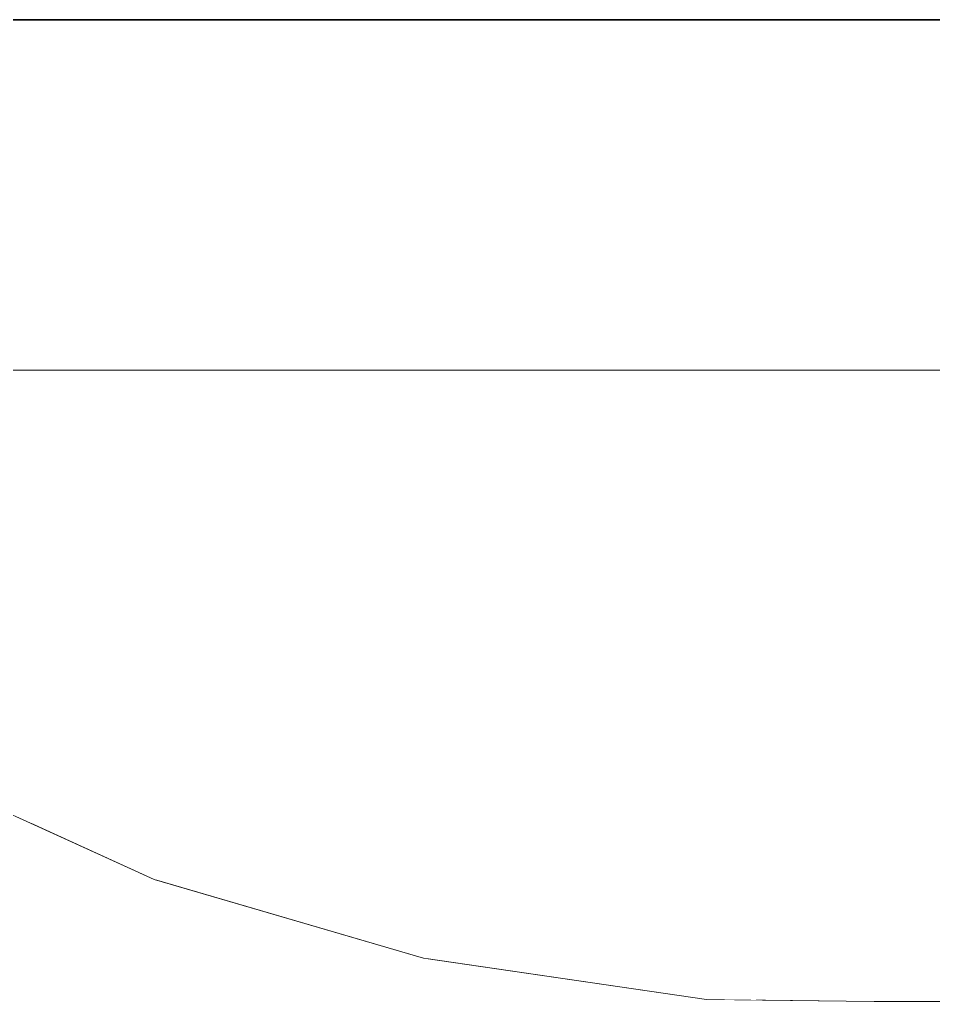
# Model space of a CAD drawing. Header units: millimetres. Extents: x 14397 to 67587, y -11631 to -8348.
# Drawn here: x 14506.4 to 14636.7, y -10587.5 to -10447.5 of the extents above; entities that cross this region are included whole.
import ezdxf

# ---------------------------------------------------------------- set-up
doc = ezdxf.new("R2010")
doc.units = ezdxf.units.MM
doc.header["$MEASUREMENT"] = 0
doc.linetypes.add('Wipeout_Contour', pattern=[1000, 0, -1000])
doc.layers.add('NewA-Ee_40_20-M_GeneralFFAndEInternalSanitary', color=7, linetype='Continuous')

# ---------------------------------------------------------------- blocks, each defined once
blk = doc.blocks.new('Section Elem_9_1', base_point=(6197.13, -111297.47))
at = {"color": 254, "linetype": 'Wipeout_Contour', "lineweight": 0, "ltscale": 71643.076207}
blk.add_wipeout([(14535.55, -10447.47), (14535.46, -10447.57), (14560.51, -10447.57), (14560.57, -10447.47)], dxfattribs=at).dxf.layer = 'NewA-Ee_40_20-M_GeneralFFAndEInternalSanitary'
at = {"color": 254, "linetype": 'Wipeout_Contour', "lineweight": 0, "ltscale": 72040.727672}
blk.add_wipeout([(14632.17, -10447.47), (14632.13, -10447.57), (14708.29, -10447.57), (14708.3, -10447.47)], dxfattribs=at).dxf.layer = 'NewA-Ee_40_20-M_GeneralFFAndEInternalSanitary'
at = {"color": 254, "linetype": 'Wipeout_Contour', "lineweight": 0, "ltscale": 71568.639566}
blk.add_wipeout([(14514.66, -10447.57), (14535.46, -10447.57), (14535.55, -10447.47), (14514.76, -10447.47)], dxfattribs=at).dxf.layer = 'NewA-Ee_40_20-M_GeneralFFAndEInternalSanitary'
at = {"color": 254, "linetype": 'Wipeout_Contour', "lineweight": 0, "ltscale": 71509.591428}
blk.add_wipeout([(14499.07, -10447.57), (14514.66, -10447.57), (14514.76, -10447.47), (14499.19, -10447.47)], dxfattribs=at).dxf.layer = 'NewA-Ee_40_20-M_GeneralFFAndEInternalSanitary'
at = {"color": 254, "linetype": 'Wipeout_Contour', "lineweight": 0, "ltscale": 107487.788539}
blk.add_wipeout([(14535.46, -10447.57), (14535.05, -10450.13), (14560.24, -10450.13), (14560.42, -10448.57), (14560.35, -10449.03), (14560.51, -10447.57)], dxfattribs=at).dxf.layer = 'NewA-Ee_40_20-M_GeneralFFAndEInternalSanitary'
at = {"color": 254, "linetype": 'Wipeout_Contour', "lineweight": 0, "ltscale": 71570.855374}
blk.add_wipeout([(14514.66, -10447.57), (14514.16, -10450.13), (14535.05, -10450.13), (14535.46, -10447.57)], dxfattribs=at).dxf.layer = 'NewA-Ee_40_20-M_GeneralFFAndEInternalSanitary'
at = {"color": 254, "linetype": 'Wipeout_Contour', "lineweight": 0, "ltscale": 71800.21557}
blk.add_wipeout([(14560.51, -10447.57), (14632.13, -10447.57), (14632.17, -10447.47), (14560.57, -10447.47)], dxfattribs=at).dxf.layer = 'NewA-Ee_40_20-M_GeneralFFAndEInternalSanitary'
at = {"color": 254, "linetype": 'Wipeout_Contour', "lineweight": 0, "ltscale": 71511.653336}
blk.add_wipeout([(14499.07, -10447.57), (14498.5, -10450.13), (14514.16, -10450.13), (14514.66, -10447.57)], dxfattribs=at).dxf.layer = 'NewA-Ee_40_20-M_GeneralFFAndEInternalSanitary'
at = {"color": 254, "linetype": 'Wipeout_Contour', "lineweight": 0, "ltscale": 72043.582126}
blk.add_wipeout([(14632.13, -10447.57), (14631.96, -10450.13), (14708.23, -10450.13), (14708.29, -10447.57)], dxfattribs=at).dxf.layer = 'NewA-Ee_40_20-M_GeneralFFAndEInternalSanitary'
at = {"color": 254, "linetype": 'Wipeout_Contour', "lineweight": 0, "ltscale": 71652.499868}
blk.add_wipeout([(14535.05, -10450.13), (14531.76, -10458.02), (14557.83, -10458.02), (14560.24, -10450.13)], dxfattribs=at).dxf.layer = 'NewA-Ee_40_20-M_GeneralFFAndEInternalSanitary'
at = {"layer": 'NewA-Ee_40_20-M_GeneralFFAndEInternalSanitary', "color": 1, "linetype": 'Continuous', "lineweight": 18}
for p, q in [((14514.76, -10447.47), (14499.19, -10447.47)), ((14535.55, -10447.47), (14514.76, -10447.47))]:
    blk.add_line(p, q, dxfattribs=at)
at = {"color": 254, "linetype": 'Wipeout_Contour', "lineweight": 0, "ltscale": 107646.763606}
blk.add_wipeout([(14560.24, -10450.13), (14631.96, -10450.13), (14632.13, -10447.57), (14560.51, -10447.57), (14560.35, -10449.03), (14560.42, -10448.57)], dxfattribs=at).dxf.layer = 'NewA-Ee_40_20-M_GeneralFFAndEInternalSanitary'
at = {"color": 254, "linetype": 'Wipeout_Contour', "lineweight": 0, "ltscale": 71576.359382}
blk.add_wipeout([(14510.12, -10458.02), (14531.76, -10458.02), (14535.05, -10450.13), (14514.16, -10450.13)], dxfattribs=at).dxf.layer = 'NewA-Ee_40_20-M_GeneralFFAndEInternalSanitary'
at = {"layer": 'NewA-Ee_40_20-M_GeneralFFAndEInternalSanitary', "color": 1, "linetype": 'Continuous', "lineweight": 18}
for p, q in [((14486.26, -10447.45), (14722.13, -10447.45)), ((14560.57, -10447.47), (14535.55, -10447.47)), ((14632.17, -10447.47), (14560.57, -10447.47)), ((14708.3, -10447.47), (14632.17, -10447.47))]:
    blk.add_line(p, q, dxfattribs=at)
at = {"color": 254, "linetype": 'Wipeout_Contour', "lineweight": 0, "ltscale": 71515.994914}
blk.add_wipeout([(14498.5, -10450.13), (14493.92, -10458.02), (14510.12, -10458.02), (14514.16, -10450.13)], dxfattribs=at).dxf.layer = 'NewA-Ee_40_20-M_GeneralFFAndEInternalSanitary'
at = {"color": 254, "linetype": 'Wipeout_Contour', "lineweight": 0, "ltscale": 72053.895106}
blk.add_wipeout([(14631.96, -10450.13), (14630.48, -10458.02), (14707.73, -10458.02), (14708.23, -10450.13)], dxfattribs=at).dxf.layer = 'NewA-Ee_40_20-M_GeneralFFAndEInternalSanitary'
at = {"color": 254, "linetype": 'Wipeout_Contour', "lineweight": 0, "ltscale": 71658.379427}
blk.add_wipeout([(14531.76, -10458.02), (14530.56, -10460.56), (14556.96, -10460.56), (14557.83, -10458.02)], dxfattribs=at).dxf.layer = 'NewA-Ee_40_20-M_GeneralFFAndEInternalSanitary'
at = {"color": 254, "linetype": 'Wipeout_Contour', "lineweight": 0, "ltscale": 71811.50347}
blk.add_wipeout([(14557.83, -10458.02), (14630.48, -10458.02), (14631.96, -10450.13), (14560.24, -10450.13)], dxfattribs=at).dxf.layer = 'NewA-Ee_40_20-M_GeneralFFAndEInternalSanitary'
at = {"color": 254, "linetype": 'Wipeout_Contour', "lineweight": 0, "ltscale": 71580.45306}
blk.add_wipeout([(14510.12, -10458.02), (14508.66, -10460.56), (14530.56, -10460.56), (14531.76, -10458.02)], dxfattribs=at).dxf.layer = 'NewA-Ee_40_20-M_GeneralFFAndEInternalSanitary'
at = {"color": 254, "linetype": 'Wipeout_Contour', "lineweight": 0, "ltscale": 71518.672796}
blk.add_wipeout([(14493.92, -10458.02), (14492.25, -10460.56), (14508.66, -10460.56), (14510.12, -10458.02)], dxfattribs=at).dxf.layer = 'NewA-Ee_40_20-M_GeneralFFAndEInternalSanitary'
at = {"color": 254, "linetype": 'Wipeout_Contour', "lineweight": 0, "ltscale": 72063.806539}
blk.add_wipeout([(14630.48, -10458.02), (14629.94, -10460.56), (14707.55, -10460.56), (14707.73, -10458.02)], dxfattribs=at).dxf.layer = 'NewA-Ee_40_20-M_GeneralFFAndEInternalSanitary'
at = {"color": 254, "linetype": 'Wipeout_Contour', "lineweight": 0, "ltscale": 71660.118952}
blk.add_wipeout([(14530.56, -10460.56), (14528.72, -10463.17), (14555.61, -10463.17), (14556.96, -10460.56)], dxfattribs=at).dxf.layer = 'NewA-Ee_40_20-M_GeneralFFAndEInternalSanitary'
at = {"color": 254, "linetype": 'Wipeout_Contour', "lineweight": 0, "ltscale": 71819.348927}
blk.add_wipeout([(14556.96, -10460.56), (14629.94, -10460.56), (14630.48, -10458.02), (14557.83, -10458.02)], dxfattribs=at).dxf.layer = 'NewA-Ee_40_20-M_GeneralFFAndEInternalSanitary'
at = {"color": 254, "linetype": 'Wipeout_Contour', "lineweight": 0, "ltscale": 71580.981715}
blk.add_wipeout([(14508.66, -10460.56), (14506.4, -10463.17), (14528.72, -10463.17), (14530.56, -10460.56)], dxfattribs=at).dxf.layer = 'NewA-Ee_40_20-M_GeneralFFAndEInternalSanitary'
at = {"color": 254, "linetype": 'Wipeout_Contour', "lineweight": 0, "ltscale": 71518.242133}
blk.add_wipeout([(14492.25, -10460.56), (14489.68, -10463.17), (14506.4, -10463.17), (14508.66, -10460.56)], dxfattribs=at).dxf.layer = 'NewA-Ee_40_20-M_GeneralFFAndEInternalSanitary'
at = {"color": 254, "linetype": 'Wipeout_Contour', "lineweight": 0, "ltscale": 72068.298197}
blk.add_wipeout([(14629.94, -10460.56), (14629.11, -10463.17), (14707.27, -10463.17), (14707.55, -10460.56)], dxfattribs=at).dxf.layer = 'NewA-Ee_40_20-M_GeneralFFAndEInternalSanitary'
at = {"color": 254, "linetype": 'Wipeout_Contour', "lineweight": 0, "ltscale": 71660.021916}
blk.add_wipeout([(14528.72, -10463.17), (14526.51, -10465.37), (14553.99, -10465.37), (14555.6, -10463.17)], dxfattribs=at).dxf.layer = 'NewA-Ee_40_20-M_GeneralFFAndEInternalSanitary'
at = {"color": 254, "linetype": 'Wipeout_Contour', "lineweight": 0, "ltscale": 71822.433927}
blk.add_wipeout([(14555.61, -10463.17), (14629.11, -10463.17), (14629.94, -10460.56), (14556.96, -10460.56)], dxfattribs=at).dxf.layer = 'NewA-Ee_40_20-M_GeneralFFAndEInternalSanitary'
at = {"color": 254, "linetype": 'Wipeout_Contour', "lineweight": 0, "ltscale": 71579.291761}
blk.add_wipeout([(14506.4, -10463.17), (14503.7, -10465.37), (14526.51, -10465.37), (14528.72, -10463.17)], dxfattribs=at).dxf.layer = 'NewA-Ee_40_20-M_GeneralFFAndEInternalSanitary'
at = {"color": 254, "linetype": 'Wipeout_Contour', "lineweight": 0, "ltscale": 72071.896606}
blk.add_wipeout([(14629.11, -10463.17), (14628.12, -10465.37), (14706.93, -10465.37), (14707.27, -10463.17)], dxfattribs=at).dxf.layer = 'NewA-Ee_40_20-M_GeneralFFAndEInternalSanitary'
at = {"color": 254, "linetype": 'Wipeout_Contour', "lineweight": 0, "ltscale": 71658.746512}
blk.add_wipeout([(14525.26, -10466.22), (14553.08, -10466.22), (14553.99, -10465.37), (14526.51, -10465.37)], dxfattribs=at).dxf.layer = 'NewA-Ee_40_20-M_GeneralFFAndEInternalSanitary'
at = {"color": 254, "linetype": 'Wipeout_Contour', "lineweight": 0, "ltscale": 71824.130571}
blk.add_wipeout([(14555.6, -10463.17), (14553.99, -10465.37), (14628.12, -10465.37), (14629.11, -10463.17)], dxfattribs=at).dxf.layer = 'NewA-Ee_40_20-M_GeneralFFAndEInternalSanitary'
at = {"color": 254, "linetype": 'Wipeout_Contour', "lineweight": 0, "ltscale": 71576.638697}
blk.add_wipeout([(14502.17, -10466.22), (14525.26, -10466.22), (14526.51, -10465.37), (14503.7, -10465.37)], dxfattribs=at).dxf.layer = 'NewA-Ee_40_20-M_GeneralFFAndEInternalSanitary'
at = {"color": 254, "linetype": 'Wipeout_Contour', "lineweight": 0, "ltscale": 72073.754089}
blk.add_wipeout([(14628.12, -10465.37), (14627.56, -10466.22), (14706.74, -10466.22), (14706.93, -10465.37)], dxfattribs=at).dxf.layer = 'NewA-Ee_40_20-M_GeneralFFAndEInternalSanitary'
at = {"color": 254, "linetype": 'Wipeout_Contour', "lineweight": 0, "ltscale": 71656.585689}
blk.add_wipeout([(14522.93, -10467.82), (14551.38, -10467.82), (14553.08, -10466.22), (14525.26, -10466.22)], dxfattribs=at).dxf.layer = 'NewA-Ee_40_20-M_GeneralFFAndEInternalSanitary'
at = {"color": 254, "linetype": 'Wipeout_Contour', "lineweight": 0, "ltscale": 71824.381309}
blk.add_wipeout([(14553.08, -10466.22), (14627.56, -10466.22), (14628.12, -10465.37), (14553.99, -10465.37)], dxfattribs=at).dxf.layer = 'NewA-Ee_40_20-M_GeneralFFAndEInternalSanitary'
at = {"color": 254, "linetype": 'Wipeout_Contour', "lineweight": 0, "ltscale": 71573.050787}
blk.add_wipeout([(14502.17, -10466.22), (14499.32, -10467.82), (14522.93, -10467.82), (14525.26, -10466.22)], dxfattribs=at).dxf.layer = 'NewA-Ee_40_20-M_GeneralFFAndEInternalSanitary'
at = {"color": 254, "linetype": 'Wipeout_Contour', "lineweight": 0, "ltscale": 72074.851666}
blk.add_wipeout([(14627.56, -10466.22), (14626.51, -10467.82), (14706.39, -10467.82), (14706.74, -10466.22)], dxfattribs=at).dxf.layer = 'NewA-Ee_40_20-M_GeneralFFAndEInternalSanitary'
at = {"color": 254, "linetype": 'Wipeout_Contour', "lineweight": 0, "ltscale": 143353.880006}
blk.add_wipeout([(14518.82, -10471.92), (14548.37, -10471.92), (14550.02, -10469.67), (14550.04, -10469.66), (14550.05, -10469.65), (14550.03, -10469.66), (14551.38, -10467.82), (14522.93, -10467.82)], dxfattribs=at).dxf.layer = 'NewA-Ee_40_20-M_GeneralFFAndEInternalSanitary'
at = {"color": 254, "linetype": 'Wipeout_Contour', "lineweight": 0, "ltscale": 71823.811807}
blk.add_wipeout([(14551.38, -10467.82), (14626.51, -10467.82), (14627.56, -10466.22), (14553.08, -10466.22)], dxfattribs=at).dxf.layer = 'NewA-Ee_40_20-M_GeneralFFAndEInternalSanitary'
at = {"color": 254, "linetype": 'Wipeout_Contour', "lineweight": 0, "ltscale": 71568.084478}
blk.add_wipeout([(14494.28, -10471.92), (14518.82, -10471.92), (14522.93, -10467.82), (14499.32, -10467.82)], dxfattribs=at).dxf.layer = 'NewA-Ee_40_20-M_GeneralFFAndEInternalSanitary'
at = {"color": 254, "linetype": 'Wipeout_Contour', "lineweight": 0, "ltscale": 72078.309982}
blk.add_wipeout([(14626.51, -10467.82), (14624.66, -10471.92), (14705.76, -10471.92), (14706.39, -10467.82)], dxfattribs=at).dxf.layer = 'NewA-Ee_40_20-M_GeneralFFAndEInternalSanitary'
at = {"color": 254, "linetype": 'Wipeout_Contour', "lineweight": 0, "ltscale": 71654.091719}
blk.add_wipeout([(14518.82, -10471.92), (14515.37, -10476.79), (14545.87, -10476.79), (14548.39, -10471.92)], dxfattribs=at).dxf.layer = 'NewA-Ee_40_20-M_GeneralFFAndEInternalSanitary'
at = {"color": 254, "linetype": 'Wipeout_Contour', "lineweight": 0, "ltscale": 143527.010243}
blk.add_wipeout([(14550.02, -10469.67), (14548.37, -10471.92), (14624.66, -10471.92), (14626.51, -10467.82), (14551.38, -10467.82), (14550.03, -10469.66), (14550.05, -10469.65), (14550.04, -10469.66)], dxfattribs=at).dxf.layer = 'NewA-Ee_40_20-M_GeneralFFAndEInternalSanitary'
at = {"color": 254, "linetype": 'Wipeout_Contour', "lineweight": 0, "ltscale": 71564.957582}
blk.add_wipeout([(14494.28, -10471.92), (14490.07, -10476.79), (14515.37, -10476.79), (14518.82, -10471.92)], dxfattribs=at).dxf.layer = 'NewA-Ee_40_20-M_GeneralFFAndEInternalSanitary'
at = {"color": 254, "linetype": 'Wipeout_Contour', "lineweight": 0, "ltscale": 72085.038451}
blk.add_wipeout([(14624.66, -10471.92), (14623.11, -10476.79), (14705.24, -10476.79), (14705.76, -10471.92)], dxfattribs=at).dxf.layer = 'NewA-Ee_40_20-M_GeneralFFAndEInternalSanitary'
at = {"color": 254, "linetype": 'Wipeout_Contour', "lineweight": 0, "ltscale": 71657.649599}
blk.add_wipeout([(14515.37, -10476.79), (14512.7, -10482.29), (14543.92, -10482.29), (14545.87, -10476.79)], dxfattribs=at).dxf.layer = 'NewA-Ee_40_20-M_GeneralFFAndEInternalSanitary'
at = {"color": 254, "linetype": 'Wipeout_Contour', "lineweight": 0, "ltscale": 71827.516897}
blk.add_wipeout([(14548.39, -10471.92), (14545.87, -10476.79), (14623.11, -10476.79), (14624.66, -10471.92)], dxfattribs=at).dxf.layer = 'NewA-Ee_40_20-M_GeneralFFAndEInternalSanitary'
at = {"color": 254, "linetype": 'Wipeout_Contour', "lineweight": 0, "ltscale": 71566.085248}
blk.add_wipeout([(14490.07, -10476.79), (14486.8, -10482.29), (14512.7, -10482.29), (14515.37, -10476.79)], dxfattribs=at).dxf.layer = 'NewA-Ee_40_20-M_GeneralFFAndEInternalSanitary'
at = {"color": 254, "linetype": 'Wipeout_Contour', "lineweight": 0, "ltscale": 72094.110862}
blk.add_wipeout([(14623.11, -10476.79), (14621.91, -10482.29), (14704.84, -10482.29), (14705.24, -10476.79)], dxfattribs=at).dxf.layer = 'NewA-Ee_40_20-M_GeneralFFAndEInternalSanitary'
at = {"color": 254, "linetype": 'Wipeout_Contour', "lineweight": 0, "ltscale": 71664.773456}
blk.add_wipeout([(14512.7, -10482.29), (14510.88, -10488.26), (14542.59, -10488.26), (14543.92, -10482.29)], dxfattribs=at).dxf.layer = 'NewA-Ee_40_20-M_GeneralFFAndEInternalSanitary'
at = {"color": 254, "linetype": 'Wipeout_Contour', "lineweight": 0, "ltscale": 71833.766059}
blk.add_wipeout([(14543.92, -10482.29), (14621.91, -10482.29), (14623.11, -10476.79), (14545.87, -10476.79)], dxfattribs=at).dxf.layer = 'NewA-Ee_40_20-M_GeneralFFAndEInternalSanitary'
at = {"color": 254, "linetype": 'Wipeout_Contour', "lineweight": 0, "ltscale": 71571.432203}
blk.add_wipeout([(14484.57, -10488.26), (14510.88, -10488.26), (14512.7, -10482.29), (14486.8, -10482.29)], dxfattribs=at).dxf.layer = 'NewA-Ee_40_20-M_GeneralFFAndEInternalSanitary'
at = {"color": 254, "linetype": 'Wipeout_Contour', "lineweight": 0, "ltscale": 72105.251778}
blk.add_wipeout([(14621.91, -10482.29), (14621.09, -10488.26), (14704.56, -10488.26), (14704.84, -10482.29)], dxfattribs=at).dxf.layer = 'NewA-Ee_40_20-M_GeneralFFAndEInternalSanitary'
at = {"color": 254, "linetype": 'Wipeout_Contour', "lineweight": 0, "ltscale": 71675.245845}
blk.add_wipeout([(14509.98, -10494.5), (14541.93, -10494.5), (14542.59, -10488.26), (14510.88, -10488.26)], dxfattribs=at).dxf.layer = 'NewA-Ee_40_20-M_GeneralFFAndEInternalSanitary'
at = {"color": 254, "linetype": 'Wipeout_Contour', "lineweight": 0, "ltscale": 71842.852151}
blk.add_wipeout([(14542.59, -10488.26), (14621.09, -10488.26), (14621.91, -10482.29), (14543.92, -10482.29)], dxfattribs=at).dxf.layer = 'NewA-Ee_40_20-M_GeneralFFAndEInternalSanitary'
at = {"color": 254, "linetype": 'Wipeout_Contour', "lineweight": 0, "ltscale": 71580.834121}
blk.add_wipeout([(14483.46, -10494.5), (14509.98, -10494.5), (14510.88, -10488.26), (14484.57, -10488.26)], dxfattribs=at).dxf.layer = 'NewA-Ee_40_20-M_GeneralFFAndEInternalSanitary'
at = {"color": 254, "linetype": 'Wipeout_Contour', "lineweight": 0, "ltscale": 72118.123394}
blk.add_wipeout([(14621.09, -10488.26), (14620.68, -10494.5), (14704.42, -10494.5), (14704.56, -10488.26)], dxfattribs=at).dxf.layer = 'NewA-Ee_40_20-M_GeneralFFAndEInternalSanitary'
at = {"color": 254, "linetype": 'Wipeout_Contour', "lineweight": 0, "ltscale": 71684.669591}
blk.add_wipeout([(14541.93, -10494.5), (14509.98, -10494.5), (14509.99, -10497.37), (14541.94, -10497.37)], dxfattribs=at).dxf.layer = 'NewA-Ee_40_20-M_GeneralFFAndEInternalSanitary'
at = {"color": 254, "linetype": 'Wipeout_Contour', "lineweight": 0, "ltscale": 71854.498858}
blk.add_wipeout([(14542.59, -10488.26), (14541.93, -10494.5), (14620.68, -10494.5), (14621.09, -10488.26)], dxfattribs=at).dxf.layer = 'NewA-Ee_40_20-M_GeneralFFAndEInternalSanitary'
at = {"color": 254, "linetype": 'Wipeout_Contour', "lineweight": 0, "ltscale": 71589.914953}
blk.add_wipeout([(14509.98, -10494.5), (14483.46, -10494.5), (14483.48, -10497.37), (14509.99, -10497.37)], dxfattribs=at).dxf.layer = 'NewA-Ee_40_20-M_GeneralFFAndEInternalSanitary'
at = {"color": 254, "linetype": 'Wipeout_Contour', "lineweight": 0, "ltscale": 72128.294326}
blk.add_wipeout([(14704.42, -10494.5), (14620.68, -10494.5), (14620.69, -10497.37), (14704.42, -10497.37)], dxfattribs=at).dxf.layer = 'NewA-Ee_40_20-M_GeneralFFAndEInternalSanitary'
at = {"color": 254, "linetype": 'Wipeout_Contour', "lineweight": 0, "ltscale": 71688.167659}
blk.add_wipeout([(14509.99, -10497.47), (14541.94, -10497.47), (14541.94, -10497.37), (14509.99, -10497.37)], dxfattribs=at).dxf.layer = 'NewA-Ee_40_20-M_GeneralFFAndEInternalSanitary'
at = {"color": 254, "linetype": 'Wipeout_Contour', "lineweight": 0, "ltscale": 71593.423407}
blk.add_wipeout([(14509.99, -10497.37), (14483.48, -10497.37), (14483.48, -10497.47), (14509.99, -10497.47)], dxfattribs=at).dxf.layer = 'NewA-Ee_40_20-M_GeneralFFAndEInternalSanitary'
at = {"color": 254, "linetype": 'Wipeout_Contour', "lineweight": 0, "ltscale": 71719.829784}
blk.add_wipeout([(14548.15, -10497.47), (14518.49, -10497.47), (14518.49, -10504.05), (14548.15, -10504.05)], dxfattribs=at).dxf.layer = 'NewA-Ee_40_20-M_GeneralFFAndEInternalSanitary'
at = {"color": 254, "linetype": 'Wipeout_Contour', "lineweight": 0, "ltscale": 71864.290155}
blk.add_wipeout([(14541.93, -10494.5), (14541.94, -10497.37), (14620.69, -10497.37), (14620.68, -10494.5)], dxfattribs=at).dxf.layer = 'NewA-Ee_40_20-M_GeneralFFAndEInternalSanitary'
at = {"color": 254, "linetype": 'Wipeout_Contour', "lineweight": 0, "ltscale": 71631.884967}
blk.add_wipeout([(14518.49, -10497.47), (14493.88, -10497.47), (14493.88, -10504.05), (14518.49, -10504.05)], dxfattribs=at).dxf.layer = 'NewA-Ee_40_20-M_GeneralFFAndEInternalSanitary'
at = {"layer": 'NewA-Ee_40_20-M_GeneralFFAndEInternalSanitary', "color": 1, "linetype": 'Continuous', "lineweight": 18}
blk.add_line((14509.99, -10497.47), (14483.48, -10497.47), dxfattribs=at)
at = {"color": 254, "linetype": 'Wipeout_Contour', "lineweight": 0, "ltscale": 72131.757735}
blk.add_wipeout([(14620.69, -10497.47), (14704.42, -10497.47), (14704.42, -10497.37), (14620.69, -10497.37)], dxfattribs=at).dxf.layer = 'NewA-Ee_40_20-M_GeneralFFAndEInternalSanitary'
at = {"color": 254, "linetype": 'Wipeout_Contour', "lineweight": 0, "ltscale": 71745.436336}
blk.add_wipeout([(14548.15, -10504.05), (14518.49, -10504.05), (14520.44, -10517), (14549.57, -10517)], dxfattribs=at).dxf.layer = 'NewA-Ee_40_20-M_GeneralFFAndEInternalSanitary'
at = {"color": 254, "linetype": 'Wipeout_Contour', "lineweight": 0, "ltscale": 71867.773067}
blk.add_wipeout([(14541.94, -10497.37), (14541.94, -10497.47), (14620.69, -10497.47), (14620.69, -10497.37)], dxfattribs=at).dxf.layer = 'NewA-Ee_40_20-M_GeneralFFAndEInternalSanitary'
at = {"color": 254, "linetype": 'Wipeout_Contour', "lineweight": 0, "ltscale": 72147.848917}
blk.add_wipeout([(14624.51, -10497.47), (14624.51, -10504.05), (14705.71, -10504.05), (14705.71, -10497.47)], dxfattribs=at).dxf.layer = 'NewA-Ee_40_20-M_GeneralFFAndEInternalSanitary'
at = {"color": 254, "linetype": 'Wipeout_Contour', "lineweight": 0, "ltscale": 71658.29714}
blk.add_wipeout([(14518.49, -10504.05), (14493.88, -10504.05), (14496.26, -10517), (14520.44, -10517)], dxfattribs=at).dxf.layer = 'NewA-Ee_40_20-M_GeneralFFAndEInternalSanitary'
at = {"layer": 'NewA-Ee_40_20-M_GeneralFFAndEInternalSanitary', "color": 1, "linetype": 'Continuous', "lineweight": 18}
blk.add_line((14541.94, -10497.47), (14509.99, -10497.47), dxfattribs=at)
at = {"color": 254, "linetype": 'Wipeout_Contour', "lineweight": 0, "ltscale": 71891.852686}
blk.add_wipeout([(14548.15, -10497.47), (14548.15, -10504.05), (14624.51, -10504.05), (14624.51, -10497.47)], dxfattribs=at).dxf.layer = 'NewA-Ee_40_20-M_GeneralFFAndEInternalSanitary'
at = {"color": 254, "linetype": 'Wipeout_Contour', "lineweight": 0, "ltscale": 71783.209937}
blk.add_wipeout([(14520.44, -10517), (14524.27, -10529.37), (14552.37, -10529.37), (14549.57, -10517)], dxfattribs=at).dxf.layer = 'NewA-Ee_40_20-M_GeneralFFAndEInternalSanitary'
at = {"layer": 'NewA-Ee_40_20-M_GeneralFFAndEInternalSanitary', "color": 1, "linetype": 'Continuous', "lineweight": 18}
for p, q in [((14620.69, -10497.47), (14541.93, -10497.47)), ((14704.42, -10497.47), (14620.69, -10497.47))]:
    blk.add_line(p, q, dxfattribs=at)
at = {"color": 254, "linetype": 'Wipeout_Contour', "lineweight": 0, "ltscale": 72171.551021}
blk.add_wipeout([(14624.51, -10504.05), (14625.38, -10517), (14706.01, -10517), (14705.71, -10504.05)], dxfattribs=at).dxf.layer = 'NewA-Ee_40_20-M_GeneralFFAndEInternalSanitary'
at = {"color": 254, "linetype": 'Wipeout_Contour', "lineweight": 0, "ltscale": 71698.415033}
blk.add_wipeout([(14520.44, -10517), (14496.26, -10517), (14500.96, -10529.37), (14524.27, -10529.37)], dxfattribs=at).dxf.layer = 'NewA-Ee_40_20-M_GeneralFFAndEInternalSanitary'
at = {"color": 254, "linetype": 'Wipeout_Contour', "lineweight": 0, "ltscale": 71916.546909}
blk.add_wipeout([(14548.15, -10504.05), (14549.57, -10517), (14625.38, -10517), (14624.51, -10504.05)], dxfattribs=at).dxf.layer = 'NewA-Ee_40_20-M_GeneralFFAndEInternalSanitary'
at = {"color": 254, "linetype": 'Wipeout_Contour', "lineweight": 0, "ltscale": 71824.290552}
blk.add_wipeout([(14524.27, -10529.37), (14529.88, -10540.76), (14556.46, -10540.76), (14552.37, -10529.37)], dxfattribs=at).dxf.layer = 'NewA-Ee_40_20-M_GeneralFFAndEInternalSanitary'
at = {"color": 254, "linetype": 'Wipeout_Contour', "lineweight": 0, "ltscale": 72203.881878}
blk.add_wipeout([(14625.38, -10517), (14627.11, -10529.37), (14706.59, -10529.37), (14706.01, -10517)], dxfattribs=at).dxf.layer = 'NewA-Ee_40_20-M_GeneralFFAndEInternalSanitary'
at = {"color": 254, "linetype": 'Wipeout_Contour', "lineweight": 0, "ltscale": 71743.296401}
blk.add_wipeout([(14524.27, -10529.37), (14500.96, -10529.37), (14507.82, -10540.76), (14529.88, -10540.76)], dxfattribs=at).dxf.layer = 'NewA-Ee_40_20-M_GeneralFFAndEInternalSanitary'
at = {"color": 254, "linetype": 'Wipeout_Contour', "lineweight": 0, "ltscale": 71951.687075}
blk.add_wipeout([(14625.38, -10517), (14549.57, -10517), (14552.37, -10529.37), (14627.11, -10529.37)], dxfattribs=at).dxf.layer = 'NewA-Ee_40_20-M_GeneralFFAndEInternalSanitary'
at = {"color": 254, "linetype": 'Wipeout_Contour', "lineweight": 0, "ltscale": 71679.087085}
blk.add_wipeout([(14500.96, -10529.37), (14483.49, -10529.37), (14491.3, -10540.76), (14507.82, -10540.76)], dxfattribs=at).dxf.layer = 'NewA-Ee_40_20-M_GeneralFFAndEInternalSanitary'
at = {"color": 254, "linetype": 'Wipeout_Contour', "lineweight": 0, "ltscale": 71867.423124}
blk.add_wipeout([(14529.88, -10540.76), (14537.08, -10550.84), (14561.72, -10550.84), (14556.46, -10540.76)], dxfattribs=at).dxf.layer = 'NewA-Ee_40_20-M_GeneralFFAndEInternalSanitary'
at = {"color": 254, "linetype": 'Wipeout_Contour', "lineweight": 0, "ltscale": 72236.196922}
blk.add_wipeout([(14627.11, -10529.37), (14629.63, -10540.76), (14707.44, -10540.76), (14706.59, -10529.37)], dxfattribs=at).dxf.layer = 'NewA-Ee_40_20-M_GeneralFFAndEInternalSanitary'
at = {"color": 254, "linetype": 'Wipeout_Contour', "lineweight": 0, "ltscale": 71791.570865}
blk.add_wipeout([(14507.82, -10540.76), (14516.64, -10550.84), (14537.08, -10550.84), (14529.88, -10540.76)], dxfattribs=at).dxf.layer = 'NewA-Ee_40_20-M_GeneralFFAndEInternalSanitary'
at = {"color": 254, "linetype": 'Wipeout_Contour', "lineweight": 0, "ltscale": 71988.514032}
blk.add_wipeout([(14552.37, -10529.37), (14556.46, -10540.76), (14629.63, -10540.76), (14627.11, -10529.37)], dxfattribs=at).dxf.layer = 'NewA-Ee_40_20-M_GeneralFFAndEInternalSanitary'
at = {"color": 254, "linetype": 'Wipeout_Contour', "lineweight": 0, "ltscale": 71731.436666}
blk.add_wipeout([(14491.3, -10540.76), (14501.33, -10550.84), (14516.64, -10550.84), (14507.82, -10540.76)], dxfattribs=at).dxf.layer = 'NewA-Ee_40_20-M_GeneralFFAndEInternalSanitary'
at = {"color": 254, "linetype": 'Wipeout_Contour', "lineweight": 0, "ltscale": 71911.268782}
blk.add_wipeout([(14561.7, -10550.84), (14537.08, -10550.84), (14545.67, -10559.3), (14567.97, -10559.3)], dxfattribs=at).dxf.layer = 'NewA-Ee_40_20-M_GeneralFFAndEInternalSanitary'
at = {"color": 254, "linetype": 'Wipeout_Contour', "lineweight": 0, "ltscale": 72267.508424}
blk.add_wipeout([(14629.63, -10540.76), (14632.87, -10550.84), (14708.54, -10550.84), (14707.44, -10540.76)], dxfattribs=at).dxf.layer = 'NewA-Ee_40_20-M_GeneralFFAndEInternalSanitary'
at = {"color": 254, "linetype": 'Wipeout_Contour', "lineweight": 0, "ltscale": 71841.765189}
blk.add_wipeout([(14537.08, -10550.84), (14516.64, -10550.84), (14527.15, -10559.3), (14545.67, -10559.3)], dxfattribs=at).dxf.layer = 'NewA-Ee_40_20-M_GeneralFFAndEInternalSanitary'
at = {"color": 254, "linetype": 'Wipeout_Contour', "lineweight": 0, "ltscale": 72025.902603}
blk.add_wipeout([(14556.46, -10540.76), (14561.72, -10550.84), (14632.87, -10550.84), (14629.63, -10540.76)], dxfattribs=at).dxf.layer = 'NewA-Ee_40_20-M_GeneralFFAndEInternalSanitary'
at = {"color": 254, "linetype": 'Wipeout_Contour', "lineweight": 0, "ltscale": 71786.645676}
blk.add_wipeout([(14516.64, -10550.84), (14501.33, -10550.84), (14513.28, -10559.3), (14527.15, -10559.3)], dxfattribs=at).dxf.layer = 'NewA-Ee_40_20-M_GeneralFFAndEInternalSanitary'
at = {"color": 254, "linetype": 'Wipeout_Contour', "lineweight": 0, "ltscale": 107926.178794}
blk.add_wipeout([(14567.98, -10559.3), (14545.67, -10559.3), (14549.73, -10562.04), (14570.93, -10562.04), (14568.14, -10559.45), (14568.16, -10559.46)], dxfattribs=at).dxf.layer = 'NewA-Ee_40_20-M_GeneralFFAndEInternalSanitary'
at = {"color": 254, "linetype": 'Wipeout_Contour', "lineweight": 0, "ltscale": 71748.447719}
blk.add_wipeout([(14501.33, -10550.84), (14491.85, -10550.84), (14504.69, -10559.3), (14513.28, -10559.3)], dxfattribs=at).dxf.layer = 'NewA-Ee_40_20-M_GeneralFFAndEInternalSanitary'
at = {"color": 254, "linetype": 'Wipeout_Contour', "lineweight": 0, "ltscale": 72296.85878}
blk.add_wipeout([(14632.87, -10550.84), (14636.73, -10559.3), (14709.84, -10559.3), (14708.54, -10550.84)], dxfattribs=at).dxf.layer = 'NewA-Ee_40_20-M_GeneralFFAndEInternalSanitary'
at = {"color": 254, "linetype": 'Wipeout_Contour', "lineweight": 0, "ltscale": 71877.699504}
blk.add_wipeout([(14545.67, -10559.3), (14527.15, -10559.3), (14532.12, -10562.04), (14549.73, -10562.04)], dxfattribs=at).dxf.layer = 'NewA-Ee_40_20-M_GeneralFFAndEInternalSanitary'
at = {"color": 254, "linetype": 'Wipeout_Contour', "lineweight": 0, "ltscale": 72062.688847}
blk.add_wipeout([(14561.7, -10550.84), (14567.97, -10559.3), (14636.73, -10559.3), (14632.87, -10550.84)], dxfattribs=at).dxf.layer = 'NewA-Ee_40_20-M_GeneralFFAndEInternalSanitary'
at = {"color": 254, "linetype": 'Wipeout_Contour', "lineweight": 0, "ltscale": 71826.584103}
blk.add_wipeout([(14527.15, -10559.3), (14513.28, -10559.3), (14518.92, -10562.04), (14532.12, -10562.04)], dxfattribs=at).dxf.layer = 'NewA-Ee_40_20-M_GeneralFFAndEInternalSanitary'
at = {"color": 254, "linetype": 'Wipeout_Contour', "lineweight": 0, "ltscale": 143999.74062}
blk.add_wipeout([(14570.93, -10562.04), (14549.73, -10562.04), (14561.25, -10570.11), (14579.34, -10570.11), (14577.92, -10568.75), (14577.94, -10568.75), (14577.93, -10568.74), (14577.92, -10568.74)], dxfattribs=at).dxf.layer = 'NewA-Ee_40_20-M_GeneralFFAndEInternalSanitary'
at = {"color": 254, "linetype": 'Wipeout_Contour', "lineweight": 0, "ltscale": 71791.157893}
blk.add_wipeout([(14513.28, -10559.3), (14504.69, -10559.3), (14510.76, -10562.04), (14518.92, -10562.04)], dxfattribs=at).dxf.layer = 'NewA-Ee_40_20-M_GeneralFFAndEInternalSanitary'
at = {"color": 254, "linetype": 'Wipeout_Contour', "lineweight": 0, "ltscale": 108073.376836}
blk.add_wipeout([(14567.98, -10559.3), (14568.16, -10559.46), (14568.14, -10559.45), (14570.93, -10562.04), (14638.56, -10562.04), (14636.73, -10559.3)], dxfattribs=at).dxf.layer = 'NewA-Ee_40_20-M_GeneralFFAndEInternalSanitary'
at = {"color": 254, "linetype": 'Wipeout_Contour', "lineweight": 0, "ltscale": 71918.398785}
blk.add_wipeout([(14549.73, -10562.04), (14532.12, -10562.04), (14546.22, -10570.11), (14561.25, -10570.11)], dxfattribs=at).dxf.layer = 'NewA-Ee_40_20-M_GeneralFFAndEInternalSanitary'
at = {"color": 254, "linetype": 'Wipeout_Contour', "lineweight": 0, "ltscale": 71773.040129}
blk.add_wipeout([(14501.78, -10559.3), (14508, -10562.04), (14510.76, -10562.04), (14504.69, -10559.3)], dxfattribs=at).dxf.layer = 'NewA-Ee_40_20-M_GeneralFFAndEInternalSanitary'
at = {"color": 254, "linetype": 'Wipeout_Contour', "lineweight": 0, "ltscale": 71872.231778}
blk.add_wipeout([(14518.92, -10562.04), (14534.96, -10570.11), (14546.22, -10570.11), (14532.12, -10562.04)], dxfattribs=at).dxf.layer = 'NewA-Ee_40_20-M_GeneralFFAndEInternalSanitary'
at = {"color": 254, "linetype": 'Wipeout_Contour', "lineweight": 0, "ltscale": 144122.781163}
blk.add_wipeout([(14561.25, -10570.11), (14586.33, -10581.31), (14597.65, -10581.31), (14591.6, -10577.6), (14591.61, -10577.61), (14584.88, -10573.49), (14584.87, -10573.49), (14579.34, -10570.11)], dxfattribs=at).dxf.layer = 'NewA-Ee_40_20-M_GeneralFFAndEInternalSanitary'
at = {"color": 254, "linetype": 'Wipeout_Contour', "lineweight": 0, "ltscale": 71840.238828}
blk.add_wipeout([(14518.92, -10562.04), (14510.76, -10562.04), (14527.99, -10570.11), (14534.96, -10570.11)], dxfattribs=at).dxf.layer = 'NewA-Ee_40_20-M_GeneralFFAndEInternalSanitary'
at = {"color": 254, "linetype": 'Wipeout_Contour', "lineweight": 0, "ltscale": 72006.867275}
blk.add_wipeout([(14546.22, -10570.11), (14576.92, -10581.31), (14586.33, -10581.31), (14561.25, -10570.11)], dxfattribs=at).dxf.layer = 'NewA-Ee_40_20-M_GeneralFFAndEInternalSanitary'
at = {"color": 254, "linetype": 'Wipeout_Contour', "lineweight": 0, "ltscale": 71823.883786}
blk.add_wipeout([(14510.76, -10562.04), (14508, -10562.04), (14525.63, -10570.11), (14527.99, -10570.11)], dxfattribs=at).dxf.layer = 'NewA-Ee_40_20-M_GeneralFFAndEInternalSanitary'
at = {"color": 254, "linetype": 'Wipeout_Contour', "lineweight": 0, "ltscale": 71972.317827}
blk.add_wipeout([(14534.96, -10570.11), (14569.87, -10581.31), (14576.92, -10581.31), (14546.22, -10570.11)], dxfattribs=at).dxf.layer = 'NewA-Ee_40_20-M_GeneralFFAndEInternalSanitary'
at = {"color": 254, "linetype": 'Wipeout_Contour', "lineweight": 0, "ltscale": 108220.956879}
blk.add_wipeout([(14586.33, -10581.31), (14612.68, -10587.22), (14616.89, -10587.22), (14607.84, -10584.44), (14607.82, -10584.43), (14597.65, -10581.31)], dxfattribs=at).dxf.layer = 'NewA-Ee_40_20-M_GeneralFFAndEInternalSanitary'
at = {"layer": 'NewA-Ee_40_20-M_GeneralFFAndEInternalSanitary', "color": 1, "linetype": 'Continuous', "lineweight": 18}
blk.add_line((14507.97, -10562.04), (14501.76, -10559.3), dxfattribs=at)
at = {"color": 254, "linetype": 'Wipeout_Contour', "lineweight": 0, "ltscale": 144141.351488}
blk.add_wipeout([(14638.56, -10562.04), (14570.93, -10562.04), (14577.92, -10568.74), (14577.93, -10568.74), (14577.94, -10568.75), (14577.92, -10568.75), (14579.34, -10570.11), (14643.74, -10570.11)], dxfattribs=at).dxf.layer = 'NewA-Ee_40_20-M_GeneralFFAndEInternalSanitary'
at = {"color": 254, "linetype": 'Wipeout_Contour', "lineweight": 0, "ltscale": 71948.377155}
blk.add_wipeout([(14527.99, -10570.11), (14565.51, -10581.31), (14569.87, -10581.31), (14534.96, -10570.11)], dxfattribs=at).dxf.layer = 'NewA-Ee_40_20-M_GeneralFFAndEInternalSanitary'
at = {"color": 254, "linetype": 'Wipeout_Contour', "lineweight": 0, "ltscale": 72119.538786}
blk.add_wipeout([(14586.33, -10581.31), (14576.92, -10581.31), (14609.18, -10587.22), (14612.68, -10587.22)], dxfattribs=at).dxf.layer = 'NewA-Ee_40_20-M_GeneralFFAndEInternalSanitary'
at = {"color": 254, "linetype": 'Wipeout_Contour', "lineweight": 0, "ltscale": 71936.143656}
blk.add_wipeout([(14525.63, -10570.11), (14564.03, -10581.31), (14565.51, -10581.31), (14527.99, -10570.11)], dxfattribs=at).dxf.layer = 'NewA-Ee_40_20-M_GeneralFFAndEInternalSanitary'
at = {"color": 254, "linetype": 'Wipeout_Contour', "lineweight": 0, "ltscale": 72101.305027}
blk.add_wipeout([(14576.92, -10581.31), (14569.87, -10581.31), (14606.56, -10587.22), (14609.18, -10587.22)], dxfattribs=at).dxf.layer = 'NewA-Ee_40_20-M_GeneralFFAndEInternalSanitary'
at = {"color": 254, "linetype": 'Wipeout_Contour', "lineweight": 0, "ltscale": 54150.917552}
blk.add_wipeout([(14612.68, -10587.22), (14628.31, -10587.47), (14616.9, -10587.22)], dxfattribs=at).dxf.layer = 'NewA-Ee_40_20-M_GeneralFFAndEInternalSanitary'
at = {"layer": 'NewA-Ee_40_20-M_GeneralFFAndEInternalSanitary', "color": 1, "linetype": 'Continuous', "lineweight": 18}
blk.add_line((14525.61, -10570.11), (14507.97, -10562.04), dxfattribs=at)
at = {"color": 254, "linetype": 'Wipeout_Contour', "lineweight": 0, "ltscale": 72088.672144}
blk.add_wipeout([(14569.87, -10581.31), (14565.51, -10581.31), (14604.93, -10587.22), (14606.56, -10587.22)], dxfattribs=at).dxf.layer = 'NewA-Ee_40_20-M_GeneralFFAndEInternalSanitary'
at = {"color": 254, "linetype": 'Wipeout_Contour', "lineweight": 0, "ltscale": 54144.734937}
blk.add_wipeout([(14609.18, -10587.22), (14628.31, -10587.47), (14612.68, -10587.22)], dxfattribs=at).dxf.layer = 'NewA-Ee_40_20-M_GeneralFFAndEInternalSanitary'
at = {"color": 254, "linetype": 'Wipeout_Contour', "lineweight": 0, "ltscale": 72082.224359}
blk.add_wipeout([(14564.03, -10581.31), (14604.38, -10587.22), (14604.93, -10587.22), (14565.51, -10581.31)], dxfattribs=at).dxf.layer = 'NewA-Ee_40_20-M_GeneralFFAndEInternalSanitary'
at = {"color": 254, "linetype": 'Wipeout_Contour', "lineweight": 0, "ltscale": 54139.826005}
blk.add_wipeout([(14606.56, -10587.22), (14628.31, -10587.47), (14609.18, -10587.22)], dxfattribs=at).dxf.layer = 'NewA-Ee_40_20-M_GeneralFFAndEInternalSanitary'
at = {"layer": 'NewA-Ee_40_20-M_GeneralFFAndEInternalSanitary', "color": 1, "linetype": 'Continuous', "lineweight": 18}
blk.add_line((14564.01, -10581.31), (14525.61, -10570.11), dxfattribs=at)
at = {"color": 254, "linetype": 'Wipeout_Contour', "lineweight": 0, "ltscale": 144247.352785}
blk.add_wipeout([(14579.34, -10570.11), (14584.87, -10573.49), (14584.88, -10573.49), (14591.61, -10577.61), (14591.6, -10577.6), (14597.65, -10581.31), (14655.02, -10581.31), (14643.74, -10570.11)], dxfattribs=at).dxf.layer = 'NewA-Ee_40_20-M_GeneralFFAndEInternalSanitary'
at = {"color": 254, "linetype": 'Wipeout_Contour', "lineweight": 0, "ltscale": 54136.428977}
blk.add_wipeout([(14604.93, -10587.22), (14628.31, -10587.47), (14606.56, -10587.22)], dxfattribs=at).dxf.layer = 'NewA-Ee_40_20-M_GeneralFFAndEInternalSanitary'
at = {"color": 254, "linetype": 'Wipeout_Contour', "lineweight": 0, "ltscale": 54134.70704}
blk.add_wipeout([(14604.93, -10587.22), (14604.38, -10587.22), (14628.31, -10587.47)], dxfattribs=at).dxf.layer = 'NewA-Ee_40_20-M_GeneralFFAndEInternalSanitary'
at = {"color": 254, "linetype": 'Wipeout_Contour', "lineweight": 0, "ltscale": 90281.844022}
blk.add_wipeout([(14597.65, -10581.31), (14607.82, -10584.43), (14616.89, -10587.22), (14666.87, -10587.22), (14655.02, -10581.31)], dxfattribs=at).dxf.layer = 'NewA-Ee_40_20-M_GeneralFFAndEInternalSanitary'
at = {"layer": 'NewA-Ee_40_20-M_GeneralFFAndEInternalSanitary', "color": 1, "linetype": 'Continuous', "lineweight": 18}
blk.add_line((14604.37, -10587.22), (14564.01, -10581.31), dxfattribs=at)
at = {"color": 254, "linetype": 'Wipeout_Contour', "lineweight": 0, "ltscale": 72289.549408}
blk.add_wipeout([(14616.89, -10587.22), (14628.29, -10587.47), (14673.9, -10587.47), (14666.87, -10587.22)], dxfattribs=at).dxf.layer = 'NewA-Ee_40_20-M_GeneralFFAndEInternalSanitary'
at = {"layer": 'NewA-Ee_40_20-M_GeneralFFAndEInternalSanitary', "color": 1, "linetype": 'Continuous', "lineweight": 18}
for p, q in [((14628.29, -10587.47), (14604.37, -10587.22)), ((14673.9, -10587.47), (14628.29, -10587.47)), ((14673.91, -10587.47), (14628.31, -10587.47))]:
    blk.add_line(p, q, dxfattribs=at)

msp = doc.modelspace()

# ---------------------------------------------------------------- block references
at = {"layer": 'NewA-Ee_40_20-M_GeneralFFAndEInternalSanitary', "lineweight": 0}
msp.add_blockref('Section Elem_9_1', (6197.13, -111297.47), dxfattribs=at)

doc.saveas('drawing.dxf')
